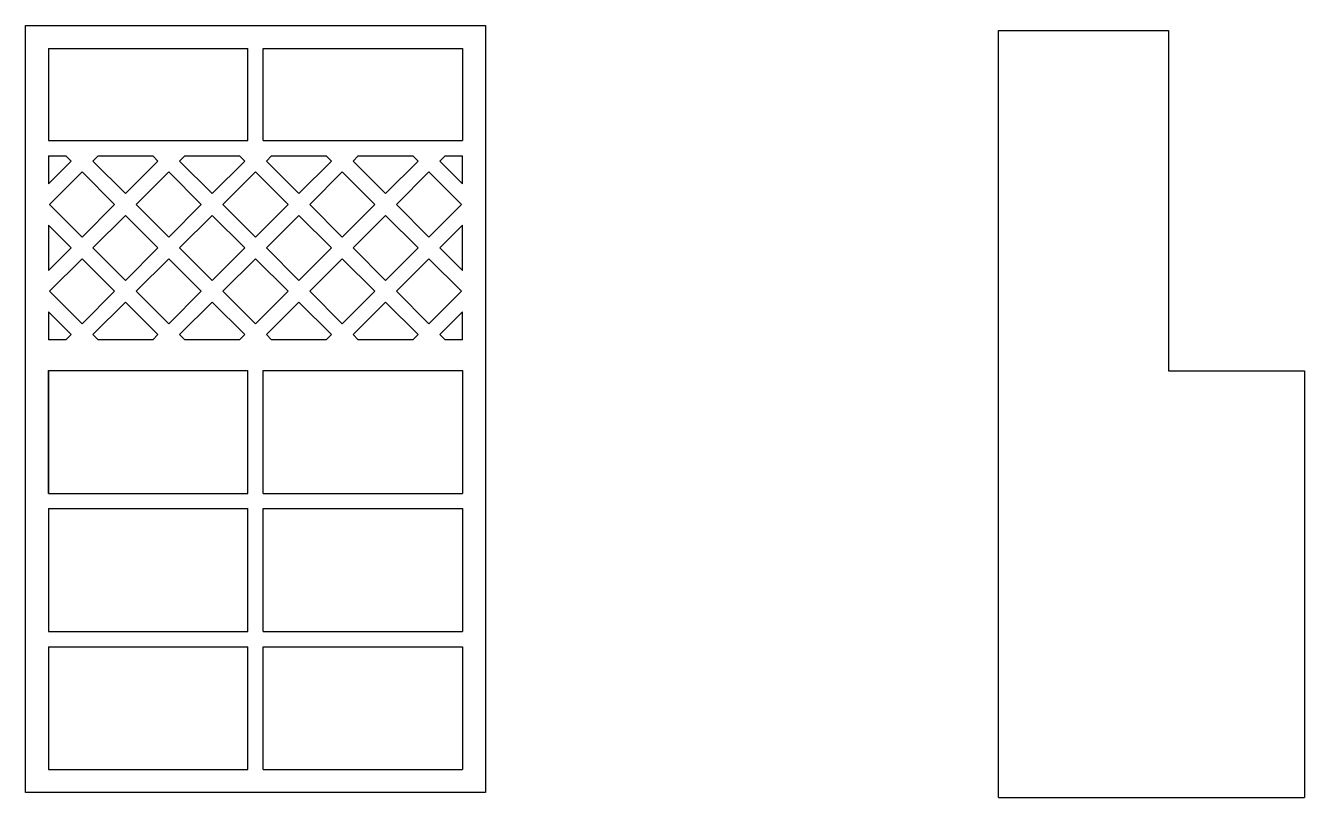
# Model space of a CAD drawing. Header units: millimetres. Extents: x 25 to 62.6, y 7.4 to 30.1.
import ezdxf

# ---------------------------------------------------------------- set-up
doc = ezdxf.new("R2010")
doc.units = ezdxf.units.MM
for name, color, linetype in [('Contur', 1, 'Continuous'), ('ELemente decorative', 2, 'Continuous'), ('Geamuri', 4, 'Continuous')]:
    doc.layers.add(name, color=color, linetype=linetype)

msp = doc.modelspace()

# ---------------------------------------------------------------- linework, layer by layer
at = {"layer": 'Contur'}
for p, q in [((24.997, 7.543), (24.997, 30.09)), ((24.997, 30.09), (38.525, 30.09)), ((38.525, 30.09), (38.525, 7.543)), ((53.616, 7.396), (53.616, 29.943)), ((53.616, 29.943), (58.616, 29.943)), ((58.616, 29.943), (58.616, 19.943)), ((25.673, 29.414), (25.673, 26.708)), ((58.616, 19.943), (62.616, 19.943)), ((62.616, 19.943), (62.616, 7.396)), ((38.525, 7.543), (24.997, 7.543)), ((53.616, 7.396), (62.616, 7.396))]:
    msp.add_line(p, q, dxfattribs=at)
at = {"layer": 'ELemente decorative'}
for p, q in [((25.673, 26.26), (26.185, 26.26)), ((25.673, 26.257), (26.188, 26.257)), ((25.673, 26.257), (25.673, 25.438)), ((27.13, 26.257), (28.739, 26.257)), ((29.681, 26.257), (31.29, 26.257)), ((32.232, 26.257), (33.841, 26.257)), ((34.783, 26.257), (36.392, 26.257)), ((37.334, 26.257), (37.849, 26.257)), ((37.336, 26.26), (37.849, 26.26)), ((37.849, 25.438), (37.849, 26.257)), ((25.673, 24.221), (25.673, 22.887)), ((37.849, 22.887), (37.849, 24.221)), ((25.673, 21.67), (25.673, 20.846)), ((37.849, 20.846), (37.849, 21.67)), ((26.185, 20.849), (25.673, 20.849)), ((28.736, 20.849), (27.133, 20.849)), ((31.287, 20.849), (29.683, 20.849)), ((33.838, 20.849), (32.234, 20.849)), ((36.389, 20.849), (34.785, 20.849)), ((37.849, 20.849), (37.336, 20.849))]:
    msp.add_line(p, q, dxfattribs=at)
for points in [[(26.185, 26.26), (26.34, 26.105), (25.673, 25.438)], [(28.736, 26.26), (28.891, 26.105), (27.934, 25.149), (26.978, 26.105), (27.133, 26.26)], [(29.683, 26.26), (29.529, 26.105), (30.485, 25.149), (31.442, 26.105), (31.287, 26.26)], [(32.234, 26.26), (32.08, 26.105), (33.036, 25.149), (33.993, 26.105), (33.838, 26.26)], [(36.389, 26.26), (36.544, 26.105), (35.587, 25.149), (34.631, 26.105), (34.785, 26.26)], [(37.849, 25.438), (37.182, 26.105), (37.336, 26.26)], [(25.673, 24.221), (26.34, 23.554), (25.673, 22.887)], [(37.849, 22.887), (37.182, 23.554), (37.849, 24.221)], [(27.133, 20.849), (26.978, 21.003), (27.934, 21.96), (28.891, 21.003), (28.736, 20.849)], [(31.287, 20.849), (31.442, 21.003), (30.485, 21.96), (29.529, 21.003), (29.683, 20.849)], [(33.838, 20.849), (33.993, 21.003), (33.036, 21.96), (32.08, 21.003), (32.234, 20.849)], [(34.785, 20.849), (34.631, 21.003), (35.587, 21.96), (36.544, 21.003), (36.389, 20.849)], [(25.673, 21.67), (26.34, 21.003), (26.185, 20.849)], [(37.336, 20.849), (37.182, 21.003), (37.849, 21.67)]]:
    msp.add_lwpolyline(points, dxfattribs=at)
for points in [[(27.616, 24.83), (26.659, 23.873), (25.702, 24.83), (26.659, 25.786)], [(30.166, 24.83), (29.21, 23.873), (28.253, 24.83), (29.21, 25.786)], [(31.761, 23.873), (32.717, 24.83), (31.761, 25.786), (30.804, 24.83)], [(33.355, 24.83), (34.312, 25.786), (35.268, 24.83), (34.312, 23.873)], [(35.906, 24.83), (36.863, 25.786), (37.819, 24.83), (36.863, 23.873)], [(28.891, 23.554), (27.934, 22.598), (26.978, 23.554), (27.934, 24.511)], [(31.442, 23.554), (30.485, 22.598), (29.529, 23.554), (30.485, 24.511)], [(32.08, 23.554), (33.036, 24.511), (33.993, 23.554), (33.036, 22.598)], [(34.631, 23.554), (35.587, 24.511), (36.544, 23.554), (35.587, 22.598)], [(27.616, 22.279), (26.659, 21.322), (25.702, 22.279), (26.659, 23.235)], [(30.166, 22.279), (29.21, 21.322), (28.253, 22.279), (29.21, 23.235)], [(31.761, 23.235), (30.804, 22.279), (31.761, 21.322), (32.717, 22.279)], [(33.355, 22.279), (34.312, 23.235), (35.268, 22.279), (34.312, 21.322)], [(35.906, 22.279), (36.863, 23.235), (37.819, 22.279), (36.863, 21.322)]]:
    msp.add_lwpolyline(points, close=True, dxfattribs=at)
at = {"layer": 'Geamuri'}
for p, q in [((25.673, 29.414), (31.535, 29.414)), ((25.673, 29.414), (25.673, 26.708)), ((31.535, 26.708), (31.535, 29.414)), ((31.986, 29.414), (37.849, 29.414)), ((31.986, 26.708), (31.986, 29.414)), ((37.849, 29.414), (37.849, 26.708)), ((25.673, 26.708), (31.535, 26.708)), ((31.986, 26.708), (37.849, 26.708)), ((25.673, 19.944), (25.673, 16.336)), ((25.673, 16.336), (25.673, 19.944)), ((25.673, 19.944), (31.535, 19.944)), ((31.535, 16.336), (31.535, 19.944)), ((31.986, 16.336), (31.986, 19.944)), ((31.986, 19.944), (37.849, 19.944)), ((37.849, 19.944), (37.849, 16.336)), ((25.673, 16.336), (31.535, 16.336)), ((31.986, 16.336), (37.849, 16.336)), ((25.673, 15.886), (25.673, 12.278)), ((25.673, 15.886), (31.535, 15.886)), ((31.535, 12.278), (31.535, 15.886)), ((31.986, 12.278), (31.986, 15.886)), ((31.986, 15.886), (37.849, 15.886)), ((37.849, 15.886), (37.849, 12.278)), ((25.673, 12.278), (31.535, 12.278)), ((31.986, 12.278), (37.849, 12.278)), ((25.673, 11.827), (25.673, 8.219)), ((25.673, 11.827), (31.535, 11.827)), ((31.535, 8.219), (31.535, 11.827)), ((31.986, 8.219), (31.986, 11.827)), ((31.986, 11.827), (37.849, 11.827)), ((37.849, 11.827), (37.849, 8.219)), ((25.673, 8.219), (31.535, 8.219)), ((31.986, 8.219), (37.849, 8.219))]:
    msp.add_line(p, q, dxfattribs=at)

doc.saveas('drawing.dxf')
